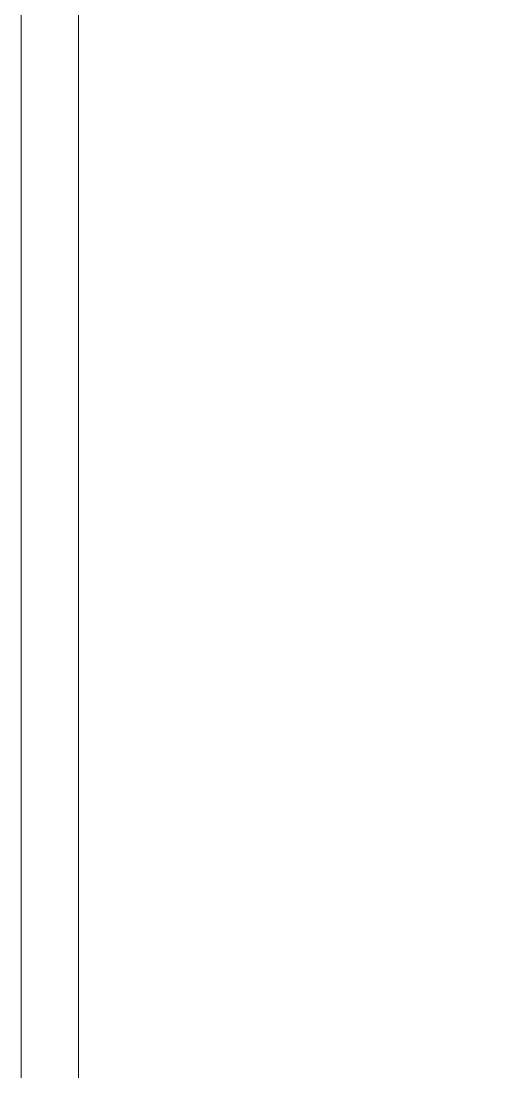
# Model space of a CAD drawing. Header units: millimetres. Extents: x 1426 to 1585, y -58 to 4.
# Drawn here: x 1478.95 to 1483.1, y -17.55 to -8.39 of the extents above; entities that cross this region are included whole.
import ezdxf

# ---------------------------------------------------------------- set-up
doc = ezdxf.new("R2010")
doc.units = ezdxf.units.MM
doc.header["$LTSCALE"] = 0.35
doc.layers.add('FORMATO', color=7, linetype='Continuous', lineweight=0)

msp = doc.modelspace()

# ---------------------------------------------------------------- linework, layer by layer
at = {"layer": 'FORMATO'}
msp.add_lwpolyline([(1531.448353036658, 3.670115603532487), (1531.448353036657, -26.0298843964671), (1478.948353036658, -26.02988439646671), (1478.948353036658, 3.670115603532885)], close=True, dxfattribs=at)
at = {"layer": 'FORMATO', "color": 1}
msp.add_lwpolyline([(1530.948353036658, 3.170115603532473), (1530.948353036657, -25.52988439646712), (1479.448353036658, -25.52988439646671), (1479.448353036658, 3.170115603532885)], close=True, dxfattribs=at)

doc.saveas('drawing.dxf')
